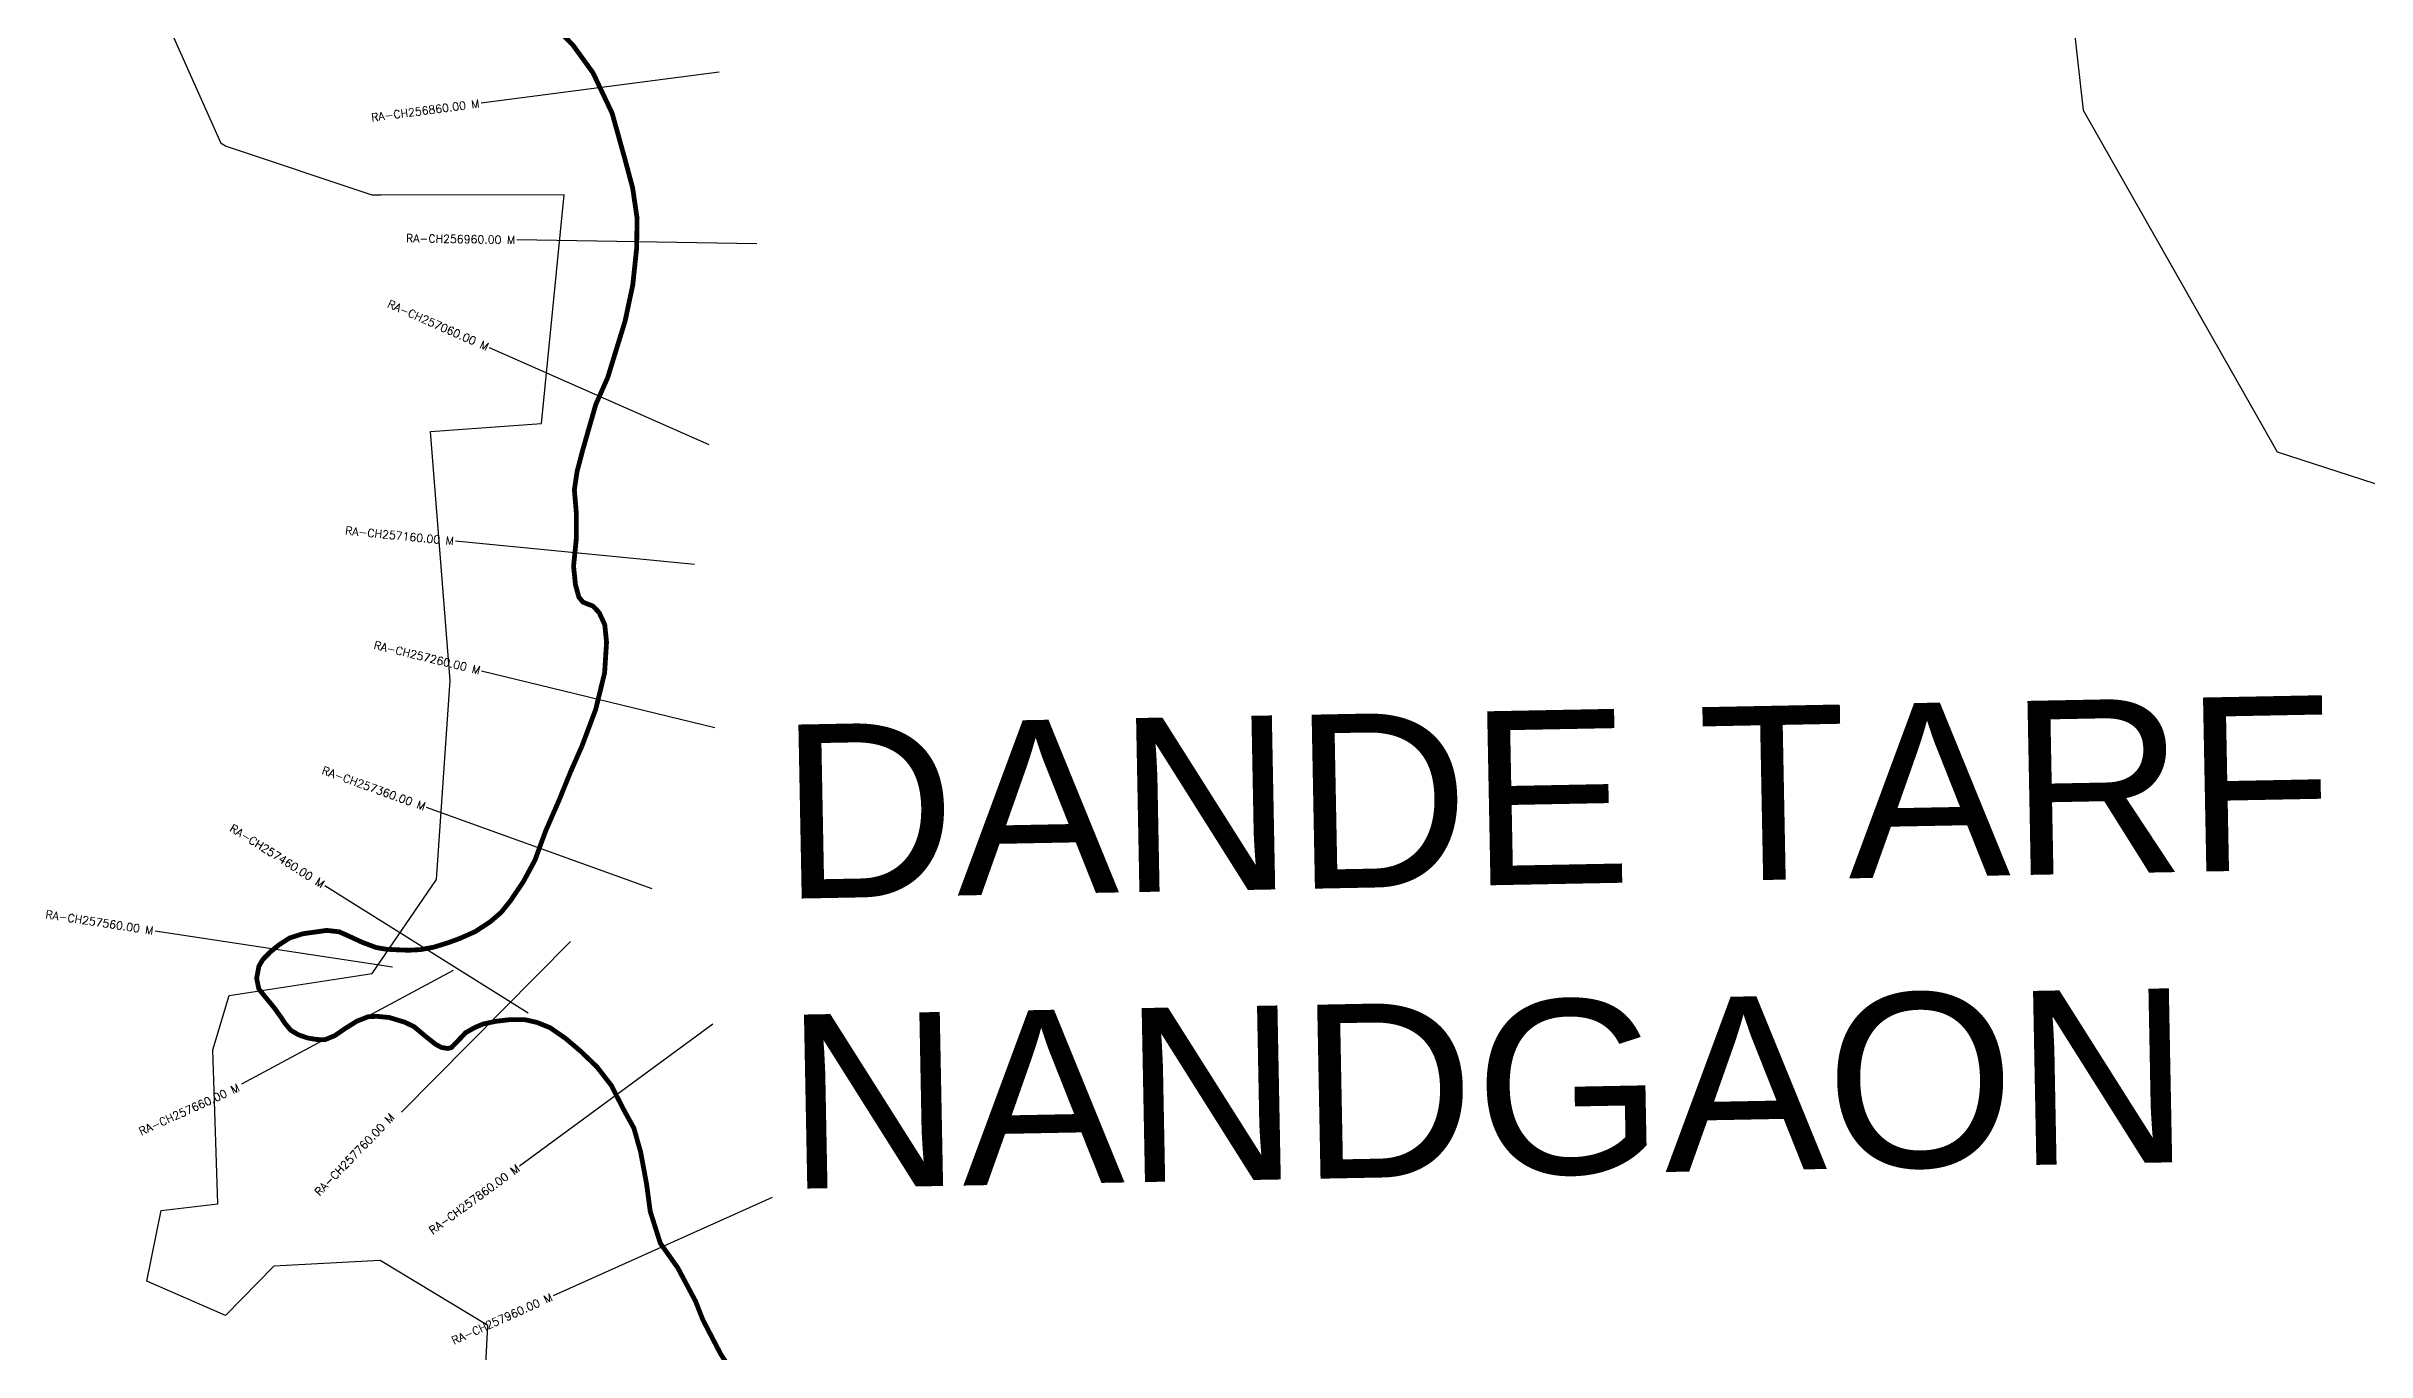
# Model space of a CAD drawing. Header units: metres. Extents: x 278616 to 281394, y 2035177 to 2038321.
# Drawn here: x 278661 to 280110, y 2036712 to 2037527 of the extents above; entities that cross this region are included whole.
import ezdxf
from ezdxf.enums import TextEntityAlignment as Align

# ---------------------------------------------------------------- set-up
doc = ezdxf.new("R2010")
doc.units = ezdxf.units.M
for name, color, linetype in [('CS', 134, 'Continuous'), ('CSMark', 6, 'Continuous'), ('NATURALLY PROTECTED', 3, 'Continuous'), ('VILLAGE NAME', 250, 'Continuous')]:
    doc.layers.add(name, color=color, linetype=linetype)
doc.styles.get("Standard").update_dxf_attribs({"font": 'simplex.shx'})

msp = doc.modelspace()

# ---------------------------------------------------------------- linework, layer by layer
at = {"color": 6, "flags": 128}
for points in [[(279083.1, 2038114.1), (279312, 2038152.3), (279524.8, 2038195.3), (279692.2, 2038138.1), (279901.8, 2037767.3), (279933.1, 2037487.4), (280054.4, 2037273.9), (280266.4, 2037205.1), (280400.5, 2037181.7), (280646.4, 2037168.5), (280936.7, 2037099.1), (281393.5, 2036871.7), (281100.1, 2036549.7)], [(278934.7, 2036695.3), (278936.5, 2036727.9), (278869.1, 2036768.6), (278802.7, 2036765), (278772.6, 2036734.2), (278723.4, 2036755.5), (278732.4, 2036799.8), (278767.8, 2036803.9), (278764.7, 2036900.1), (278774.9, 2036934.1), (278864.1, 2036947.9), (278904.4, 2037006.6), (278912.9, 2037130.9), (278900.6, 2037286.5), (278969.9, 2037291.6), (278984.2, 2037434.4), (278869.9, 2037434.3), (278864.1, 2037434.3), (278772.6, 2037464.9), (278769.8, 2037466.5), (278734, 2037546.8)]]:
    msp.add_lwpolyline(points, dxfattribs=at)
at = {"layer": 'CS'}
for p, q in [((279080.9, 2037511.2), (278932.2, 2037491.7)), ((279104.5, 2037403.9), (278954.5, 2037406.3)), ((279074.7, 2037278.2), (278937.5, 2037338.8)), ((279065.5, 2037203.5), (278916.2, 2037218)), ((279078.3, 2037101.4), (278932.5, 2037136.9)), ((279039.2, 2037000.8), (278898.1, 2037051.7)), ((278961.6, 2036923), (278834.5, 2037002.7)), ((278876.8, 2036951.8), (278728.5, 2036974.4)), ((278988.1, 2036967.8), (278882.6, 2036861.1)), ((278914.7, 2036949.7), (278782.5, 2036878.8)), ((279077.1, 2036916.3), (278956.2, 2036827.5)), ((279114.1, 2036807.9), (278977.3, 2036746.4))]:
    msp.add_line(p, q, dxfattribs=at)
at = {"layer": 'NATURALLY PROTECTED', "const_width": 3, "flags": 128}
msp.add_lwpolyline([(278976.6, 2037541.3), (278989.6, 2037528.1), (279002.1, 2037510.8), (279014.1, 2037485.5), (279021.9, 2037457.5), (279026.9, 2037438.9), (279029.7, 2037419.8), (279029.4, 2037400.9), (279027, 2037378.2), (279022.2, 2037355.6), (279011.3, 2037320.2), (279003.9, 2037303.5), (278995.8, 2037275.3), (278992.2, 2037261.6), (278990.5, 2037250.1), (278991.7, 2037236), (278991.7, 2037219.4), (278990, 2037202.4), (278991.2, 2037190.8), (278993.3, 2037183.1), (278995.8, 2037180), (278998.4, 2037178.9), (279002.1, 2037177.5), (279006, 2037173.4), (279009.5, 2037165.8), (279010.6, 2037154.9), (279009.4, 2037135.7), (279003.8, 2037112.8), (278995.2, 2037089.9), (278988.1, 2037073.8), (278980.8, 2037055.8), (278972.5, 2037036.8), (278965.9, 2037018.7), (278958.7, 2037005.4), (278950.8, 2036993.6), (278944.9, 2036986.2), (278938.1, 2036980.3), (278928.5, 2036974), (278919, 2036969.8), (278911.7, 2036967.1), (278902.6, 2036964.3), (278894.5, 2036962.8), (278887.1, 2036962.4), (278879.1, 2036962.7), (278873.1, 2036963), (278866.6, 2036964.1), (278858.1, 2036967.3), (278850.1, 2036971), (278843.6, 2036973.9), (278835.8, 2036974.8), (278820.9, 2036972.7), (278812.7, 2036970.1), (278806, 2036965.8), (278800.6, 2036961.4), (278795.8, 2036956.5), (278793.4, 2036952.4), (278792, 2036944.8), (278793.4, 2036938.1), (278797.9, 2036932.6), (278803, 2036926.4), (278807.3, 2036920.4), (278809.8, 2036916.6), (278813.3, 2036912.4), (278818, 2036909.6), (278823.7, 2036907.6), (278829.6, 2036906.6), (278834.7, 2036906.5), (278840.8, 2036909), (278847, 2036913.3), (278854.7, 2036918.1), (278861.6, 2036920.8), (278866.9, 2036921.1), (278874.7, 2036920.4), (278884.6, 2036917.4), (278890.4, 2036914.6), (278896.9, 2036909.1), (278903.8, 2036903.6), (278907.6, 2036901.6), (278911.5, 2036901), (278913.7, 2036901.6), (278918, 2036906), (278922.5, 2036910.8), (278928.3, 2036914.1), (278933.5, 2036916.3), (278941.5, 2036918), (278950.1, 2036919), (278959.6, 2036919), (278967.1, 2036917.3), (278975.3, 2036914), (278985, 2036907.3), (278994.5, 2036899.2), (279004.7, 2036889.4), (279013.6, 2036877.9), (279021.2, 2036863), (279027.7, 2036851.2), (279031.9, 2036836.3), (279035.6, 2036816.4), (279037.9, 2036799.2), (279044.2, 2036779.3), (279055, 2036764.1), (279066.2, 2036743.1), (279070.8, 2036731.4), (279081.9, 2036710.1), (279095.4, 2036689)], dxfattribs=at)

# ---------------------------------------------------------------- texts
at = {"layer": 'CSMark'}
for s, rotation, p in [('RA-CH256860.00 M', 7.443, (278931.2, 2037491.6)), ('RA-CH256960.00 M', 359.0904, (278953.5, 2037406.3)), ('RA-CH257060.00 M', 336.1716, (278936.6, 2037339.2)), ('RA-CH257160.00 M', 354.4367, (278915.2, 2037218.1)), ('RA-CH257260.00 M', 346.2929, (278931.6, 2037137.2)), ('RA-CH257360.00 M', 340.1596, (278897.2, 2037052)), ('RA-CH257460.00 M', 327.9063, (278833.7, 2037003.2)), ('RA-CH257560.00 M', 351.3004, (278727.5, 2036974.6)), ('RA-CH257860.00 M', 36.2939, (278955.4, 2036826.9)), ('RA-CH257960.00 M', 24.2005, (278976.4, 2036746))]:
    msp.add_text(s, height=5, rotation=rotation, dxfattribs=at).set_placement(p, align=Align.MIDDLE_RIGHT)
for s, rotation, p in [('RA-CH257660.00 M', 24.3465, (278718.8, 2036848.8)), ('RA-CH257760.00 M', 46.0339, (278829.5, 2036810.2))]:
    msp.add_text(s, height=5, rotation=rotation, dxfattribs=at).set_placement(p, align=Align.MIDDLE_LEFT)
at = {"layer": 'VILLAGE NAME', "insert": (279118, 2037103.2), "char_height": 108.748, "attachment_point": 1, "rotation": 1.1028}
msp.add_mtext_dynamic_manual_height_columns('{\\fArial|b0|i0|c0|p34;DANDE TARF NANDGAON}', width=1353.069, gutter_width=543.7, heights=[0], dxfattribs=at)

doc.saveas('drawing.dxf')
